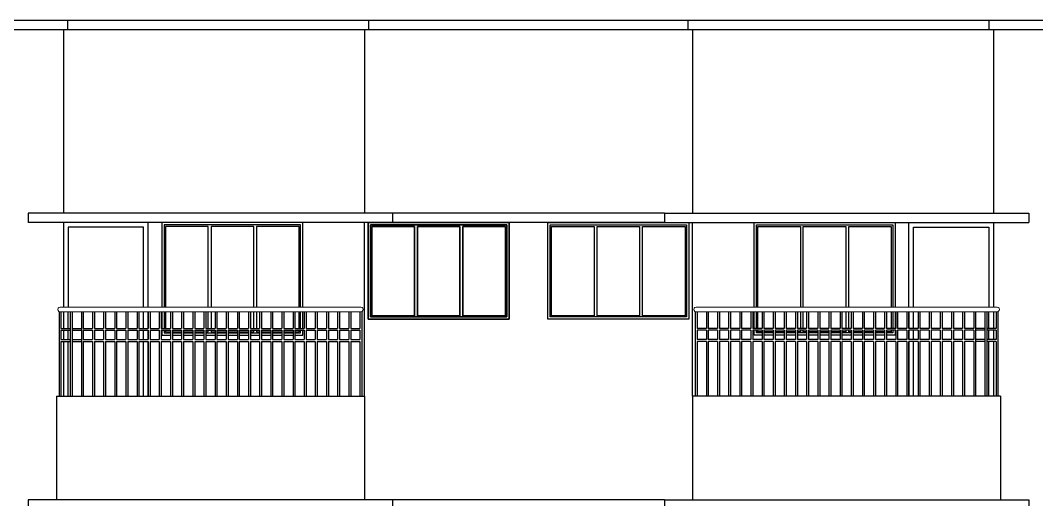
# Model space of a CAD drawing. Header units: metres. Extents: x -1441 to -394, y -133 to 518.
# Drawn here: x -1174.51 to -1163.71, y 39.79 to 44.89 of the extents above; entities that cross this region are included whole.
import ezdxf

# ---------------------------------------------------------------- set-up
doc = ezdxf.new("R2010")
doc.units = ezdxf.units.M
doc.header["$LTSCALE"] = 25.4
doc.layers.get('0').update_dxf_attribs({"linetype": 'CONTINUOUS'})
doc.layers.add('Railing', color=7, linetype='CONTINUOUS')

msp = doc.modelspace()

# ---------------------------------------------------------------- linework, layer by layer
at = {"color": 7, "linetype": 'Continuous'}
for p, q in [((-1157.728, 44.889), (-1180.492, 44.889)), ((-1174.008, 44.789), (-1174.008, 44.889)), ((-1170.808, 44.789), (-1170.808, 44.889)), ((-1167.412, 44.789), (-1167.412, 44.889)), ((-1164.212, 44.789), (-1164.212, 44.889)), ((-1157.728, 44.789), (-1180.492, 44.789)), ((-1174.055, 44.789), (-1174.055, 42.839)), ((-1170.855, 44.789), (-1170.855, 42.839)), ((-1167.365, 44.789), (-1167.365, 42.839)), ((-1164.165, 44.789), (-1164.165, 42.839)), ((-1167.665, 42.839), (-1174.43, 42.839)), ((-1174.43, 42.839), (-1174.43, 42.739)), ((-1170.555, 42.839), (-1170.555, 42.739)), ((-1167.665, 42.839), (-1163.79, 42.839)), ((-1167.665, 42.839), (-1167.665, 42.739)), ((-1163.79, 42.839), (-1163.79, 42.739)), ((-1167.665, 42.739), (-1174.43, 42.739)), ((-1170.855, 40.889), (-1170.855, 42.739)), ((-1167.665, 42.739), (-1163.79, 42.739)), ((-1167.365, 40.889), (-1167.365, 42.739)), ((-1174.055, 41.789), (-1174.055, 41.612)), ((-1164.165, 41.789), (-1164.165, 41.612)), ((-1174.055, 41.592), (-1174.055, 41.493)), ((-1164.165, 41.592), (-1164.165, 41.493)), ((-1174.055, 41.473), (-1174.055, 40.889)), ((-1164.165, 41.473), (-1164.165, 40.889)), ((-1174.13, 40.889), (-1170.855, 40.889)), ((-1174.13, 40.889), (-1174.13, 39.789)), ((-1170.855, 40.889), (-1170.855, 39.789)), ((-1164.09, 40.889), (-1167.365, 40.889)), ((-1167.365, 40.889), (-1167.365, 39.789)), ((-1164.09, 40.889), (-1164.09, 39.789)), ((-1170.555, 39.789), (-1174.43, 39.789)), ((-1174.43, 39.789), (-1174.43, 39.689)), ((-1167.665, 39.789), (-1174.43, 39.789)), ((-1174.43, 39.789), (-1174.43, 39.689)), ((-1170.555, 39.789), (-1170.555, 39.689)), ((-1170.555, 39.789), (-1170.555, 39.689)), ((-1167.665, 39.789), (-1163.79, 39.789)), ((-1167.665, 39.789), (-1167.665, 39.689)), ((-1167.665, 39.789), (-1163.79, 39.789)), ((-1167.665, 39.789), (-1167.665, 39.689)), ((-1163.79, 39.789), (-1163.79, 39.689)), ((-1163.79, 39.789), (-1163.79, 39.689))]:
    msp.add_line(p, q, dxfattribs=at)
at = {"color": 8, "linetype": 'Continuous'}
for points in [[(-1173.155, 41.839), (-1173.155, 42.739), (-1174.055, 42.739), (-1174.055, 41.839)], [(-1165.065, 41.839), (-1165.065, 42.739), (-1164.165, 42.739), (-1164.165, 41.839)], [(-1173.205, 41.839), (-1173.205, 42.689), (-1174.005, 42.689), (-1174.005, 41.839)], [(-1165.015, 41.839), (-1165.015, 42.689), (-1164.215, 42.689), (-1164.215, 41.839)], [(-1174.005, 41.612), (-1174.005, 41.789)], [(-1173.205, 41.612), (-1173.205, 41.789)], [(-1173.155, 41.612), (-1173.155, 41.789)], [(-1165.065, 41.612), (-1165.065, 41.789)], [(-1165.015, 41.612), (-1165.015, 41.789)], [(-1164.215, 41.612), (-1164.215, 41.789)], [(-1174.005, 41.493), (-1174.005, 41.592)], [(-1173.205, 41.493), (-1173.205, 41.592)], [(-1173.155, 41.493), (-1173.155, 41.592)], [(-1165.065, 41.493), (-1165.065, 41.592)], [(-1165.015, 41.493), (-1165.015, 41.592)], [(-1164.215, 41.493), (-1164.215, 41.592)], [(-1174.005, 40.889), (-1174.005, 41.473)], [(-1173.205, 40.889), (-1173.205, 41.473)], [(-1173.155, 40.889), (-1173.155, 41.473)], [(-1165.065, 40.889), (-1165.065, 41.473)], [(-1165.015, 40.889), (-1165.015, 41.473)], [(-1164.215, 40.889), (-1164.215, 41.473)]]:
    msp.add_lwpolyline(points, dxfattribs=at)
at = {"color": 38, "linetype": 'Continuous'}
for points in [[(-1171.509, 41.839), (-1171.509, 42.739), (-1173.009, 42.739), (-1173.009, 41.839)], [(-1171.534, 41.839), (-1171.534, 42.714), (-1172.984, 42.714), (-1172.984, 41.839)], [(-1166.711, 41.839), (-1166.711, 42.739), (-1165.211, 42.739), (-1165.211, 41.839)], [(-1166.686, 41.839), (-1166.686, 42.714), (-1165.236, 42.714), (-1165.236, 41.839)], [(-1173.009, 41.789), (-1173.009, 41.612)], [(-1172.984, 41.789), (-1172.984, 41.612)], [(-1171.534, 41.612), (-1171.534, 41.789)], [(-1171.509, 41.612), (-1171.509, 41.789)], [(-1166.711, 41.612), (-1166.711, 41.789)], [(-1166.686, 41.612), (-1166.686, 41.789)], [(-1165.236, 41.789), (-1165.236, 41.612)], [(-1165.211, 41.789), (-1165.211, 41.612)], [(-1173.009, 41.592), (-1173.009, 41.539), (-1172.917, 41.539)], [(-1172.984, 41.592), (-1172.984, 41.564), (-1172.917, 41.564)], [(-1172.897, 41.564), (-1172.799, 41.564)], [(-1172.897, 41.539), (-1172.799, 41.539)], [(-1172.779, 41.564), (-1172.68, 41.564)], [(-1172.779, 41.539), (-1172.68, 41.539)], [(-1172.66, 41.564), (-1172.562, 41.564)], [(-1172.66, 41.539), (-1172.562, 41.539)], [(-1172.542, 41.564), (-1172.443, 41.564)], [(-1172.542, 41.539), (-1172.443, 41.539)], [(-1172.423, 41.564), (-1172.325, 41.564)], [(-1172.423, 41.539), (-1172.325, 41.539)], [(-1172.305, 41.564), (-1172.206, 41.564)], [(-1172.305, 41.539), (-1172.206, 41.539)], [(-1172.186, 41.564), (-1172.088, 41.564)], [(-1172.186, 41.539), (-1172.088, 41.539)], [(-1172.068, 41.564), (-1171.969, 41.564)], [(-1172.068, 41.539), (-1171.969, 41.539)], [(-1171.949, 41.564), (-1171.851, 41.564)], [(-1171.949, 41.539), (-1171.851, 41.539)], [(-1171.831, 41.564), (-1171.732, 41.564)], [(-1171.831, 41.539), (-1171.732, 41.539)], [(-1171.712, 41.564), (-1171.614, 41.564)], [(-1171.712, 41.539), (-1171.614, 41.539)], [(-1171.594, 41.539), (-1171.509, 41.539), (-1171.509, 41.592)], [(-1171.594, 41.564), (-1171.534, 41.564), (-1171.534, 41.592)], [(-1166.626, 41.539), (-1166.711, 41.539), (-1166.711, 41.592)], [(-1166.626, 41.564), (-1166.686, 41.564), (-1166.686, 41.592)], [(-1166.507, 41.564), (-1166.606, 41.564)], [(-1166.507, 41.539), (-1166.606, 41.539)], [(-1166.389, 41.564), (-1166.487, 41.564)], [(-1166.389, 41.539), (-1166.487, 41.539)], [(-1166.27, 41.564), (-1166.369, 41.564)], [(-1166.27, 41.539), (-1166.369, 41.539)], [(-1166.152, 41.564), (-1166.25, 41.564)], [(-1166.152, 41.539), (-1166.25, 41.539)], [(-1166.033, 41.564), (-1166.132, 41.564)], [(-1166.033, 41.539), (-1166.132, 41.539)], [(-1165.915, 41.564), (-1166.013, 41.564)], [(-1165.915, 41.539), (-1166.013, 41.539)], [(-1165.796, 41.564), (-1165.895, 41.564)], [(-1165.796, 41.539), (-1165.895, 41.539)], [(-1165.678, 41.564), (-1165.776, 41.564)], [(-1165.678, 41.539), (-1165.776, 41.539)], [(-1165.559, 41.564), (-1165.658, 41.564)], [(-1165.559, 41.539), (-1165.658, 41.539)], [(-1165.441, 41.564), (-1165.539, 41.564)], [(-1165.441, 41.539), (-1165.539, 41.539)], [(-1165.322, 41.564), (-1165.421, 41.564)], [(-1165.322, 41.539), (-1165.421, 41.539)], [(-1165.211, 41.592), (-1165.211, 41.539), (-1165.302, 41.539)], [(-1165.236, 41.592), (-1165.236, 41.564), (-1165.302, 41.564)]]:
    msp.add_lwpolyline(points, dxfattribs=at)
for points in [[(-1169.315, 41.709), (-1170.815, 41.709), (-1170.815, 42.739), (-1169.315, 42.739)], [(-1170.815, 41.709), (-1169.315, 41.709), (-1169.315, 42.739), (-1170.815, 42.739)], [(-1169.34, 41.734), (-1170.79, 41.734), (-1170.79, 42.714), (-1169.34, 42.714)], [(-1170.79, 41.734), (-1169.34, 41.734), (-1169.34, 42.714), (-1170.79, 42.714)], [(-1167.404, 41.709), (-1168.904, 41.709), (-1168.904, 42.739), (-1167.404, 42.739)], [(-1167.429, 41.734), (-1168.879, 41.734), (-1168.879, 42.714), (-1167.429, 42.714)]]:
    msp.add_lwpolyline(points, close=True, dxfattribs=at)
at = {"color": 144, "linetype": 'Continuous'}
for points in [[(-1172.516, 41.839), (-1172.516, 42.695), (-1172.969, 42.695), (-1172.969, 41.839)], [(-1172.032, 41.839), (-1172.032, 42.695), (-1172.485, 42.695), (-1172.485, 41.839)], [(-1171.549, 41.839), (-1171.549, 42.695), (-1172.002, 42.695), (-1172.002, 41.839)], [(-1166.671, 41.839), (-1166.671, 42.695), (-1166.218, 42.695), (-1166.218, 41.839)], [(-1166.188, 41.839), (-1166.188, 42.695), (-1165.735, 42.695), (-1165.735, 41.839)], [(-1165.704, 41.839), (-1165.704, 42.695), (-1165.251, 42.695), (-1165.251, 41.839)], [(-1172.969, 41.789), (-1172.969, 41.612)], [(-1172.516, 41.612), (-1172.516, 41.789)], [(-1172.485, 41.789), (-1172.485, 41.612)], [(-1172.032, 41.612), (-1172.032, 41.789)], [(-1172.002, 41.789), (-1172.002, 41.612)], [(-1171.549, 41.612), (-1171.549, 41.789)], [(-1166.671, 41.612), (-1166.671, 41.789)], [(-1166.218, 41.789), (-1166.218, 41.612)], [(-1166.188, 41.612), (-1166.188, 41.789)], [(-1165.735, 41.789), (-1165.735, 41.612)], [(-1165.704, 41.612), (-1165.704, 41.789)], [(-1165.251, 41.789), (-1165.251, 41.612)], [(-1172.969, 41.592), (-1172.969, 41.575), (-1172.917, 41.575)], [(-1172.897, 41.575), (-1172.799, 41.575)], [(-1172.779, 41.575), (-1172.68, 41.575)], [(-1172.66, 41.575), (-1172.562, 41.575)], [(-1172.542, 41.575), (-1172.516, 41.575), (-1172.516, 41.592)], [(-1172.485, 41.592), (-1172.485, 41.575), (-1172.443, 41.575)], [(-1172.423, 41.575), (-1172.325, 41.575)], [(-1172.305, 41.575), (-1172.206, 41.575)], [(-1172.186, 41.575), (-1172.088, 41.575)], [(-1172.068, 41.575), (-1172.032, 41.575), (-1172.032, 41.592)], [(-1172.002, 41.592), (-1172.002, 41.575), (-1171.969, 41.575)], [(-1171.949, 41.575), (-1171.851, 41.575)], [(-1171.831, 41.575), (-1171.732, 41.575)], [(-1171.712, 41.575), (-1171.614, 41.575)], [(-1171.594, 41.575), (-1171.549, 41.575), (-1171.549, 41.592)], [(-1166.626, 41.575), (-1166.671, 41.575), (-1166.671, 41.592)], [(-1166.507, 41.575), (-1166.606, 41.575)], [(-1166.389, 41.575), (-1166.487, 41.575)], [(-1166.27, 41.575), (-1166.369, 41.575)], [(-1166.218, 41.592), (-1166.218, 41.575), (-1166.25, 41.575)], [(-1166.152, 41.575), (-1166.188, 41.575), (-1166.188, 41.592)], [(-1166.033, 41.575), (-1166.132, 41.575)], [(-1165.915, 41.575), (-1166.013, 41.575)], [(-1165.796, 41.575), (-1165.895, 41.575)], [(-1165.735, 41.592), (-1165.735, 41.575), (-1165.776, 41.575)], [(-1165.678, 41.575), (-1165.704, 41.575), (-1165.704, 41.592)], [(-1165.559, 41.575), (-1165.658, 41.575)], [(-1165.441, 41.575), (-1165.539, 41.575)], [(-1165.322, 41.575), (-1165.421, 41.575)], [(-1165.251, 41.592), (-1165.251, 41.575), (-1165.302, 41.575)]]:
    msp.add_lwpolyline(points, dxfattribs=at)
for points in [[(-1170.322, 41.745), (-1170.775, 41.745), (-1170.775, 42.695), (-1170.322, 42.695)], [(-1170.322, 41.745), (-1170.322, 42.695), (-1170.775, 42.695), (-1170.775, 41.745)], [(-1170.292, 41.745), (-1170.292, 42.695), (-1169.839, 42.695), (-1169.839, 41.745)], [(-1169.839, 41.745), (-1169.839, 42.695), (-1170.292, 42.695), (-1170.292, 41.745)], [(-1169.808, 41.745), (-1169.808, 42.695), (-1169.355, 42.695), (-1169.355, 41.745)], [(-1169.808, 41.745), (-1169.355, 41.745), (-1169.355, 42.695), (-1169.808, 42.695)], [(-1168.411, 41.745), (-1168.864, 41.745), (-1168.864, 42.695), (-1168.411, 42.695)], [(-1168.381, 41.745), (-1168.381, 42.695), (-1167.928, 42.695), (-1167.928, 41.745)], [(-1167.897, 41.745), (-1167.897, 42.695), (-1167.444, 42.695), (-1167.444, 41.745)]]:
    msp.add_lwpolyline(points, close=True, dxfattribs=at)
at = {"layer": 'Railing', "color": 8, "lineweight": 13}
for p, q in [((-1170.893, 41.839), (-1174.092, 41.839)), ((-1167.327, 41.839), (-1164.127, 41.839)), ((-1170.893, 41.789), (-1174.092, 41.789)), ((-1167.327, 41.789), (-1164.127, 41.789))]:
    msp.add_line(p, q, dxfattribs=at)
at = {"layer": 'Railing', "color": 8, "linetype": 'Continuous'}
for p, q in [((-1174.102, 41.789), (-1174.102, 40.889)), ((-1174.082, 41.789), (-1174.082, 41.612)), ((-1173.984, 41.789), (-1173.984, 40.889)), ((-1173.984, 41.789), (-1173.984, 41.612)), ((-1173.964, 41.789), (-1173.964, 40.889)), ((-1173.964, 41.789), (-1173.964, 41.612)), ((-1173.865, 41.789), (-1173.865, 40.889)), ((-1173.865, 41.789), (-1173.865, 41.612)), ((-1173.845, 41.789), (-1173.845, 41.612)), ((-1173.747, 41.789), (-1173.747, 41.612)), ((-1173.727, 41.789), (-1173.727, 41.612)), ((-1173.628, 41.789), (-1173.628, 41.612)), ((-1173.608, 41.789), (-1173.608, 41.612)), ((-1173.51, 41.789), (-1173.51, 41.612)), ((-1173.49, 41.789), (-1173.49, 41.612)), ((-1173.391, 41.789), (-1173.391, 41.612)), ((-1173.371, 41.789), (-1173.371, 41.612)), ((-1173.273, 41.789), (-1173.273, 41.612)), ((-1173.253, 41.789), (-1173.253, 41.612)), ((-1173.154, 41.789), (-1173.154, 41.612)), ((-1173.134, 41.789), (-1173.134, 41.612)), ((-1173.036, 41.789), (-1173.036, 41.612)), ((-1173.016, 41.789), (-1173.016, 41.612)), ((-1172.917, 41.789), (-1172.917, 41.612)), ((-1172.897, 41.789), (-1172.897, 41.612)), ((-1172.799, 41.789), (-1172.799, 41.612)), ((-1172.779, 41.789), (-1172.779, 41.612)), ((-1172.68, 41.789), (-1172.68, 41.612)), ((-1172.66, 41.789), (-1172.66, 41.612)), ((-1172.562, 41.789), (-1172.562, 41.612)), ((-1172.542, 41.789), (-1172.542, 41.612)), ((-1172.443, 41.789), (-1172.443, 41.612)), ((-1172.423, 41.789), (-1172.423, 41.612)), ((-1172.325, 41.789), (-1172.325, 41.612)), ((-1172.305, 41.789), (-1172.305, 41.612)), ((-1172.206, 41.789), (-1172.206, 41.612)), ((-1172.186, 41.789), (-1172.186, 41.612)), ((-1172.088, 41.789), (-1172.088, 41.612)), ((-1172.068, 41.789), (-1172.068, 41.612)), ((-1171.969, 41.789), (-1171.969, 41.612)), ((-1171.949, 41.789), (-1171.949, 41.612)), ((-1171.851, 41.789), (-1171.851, 41.612)), ((-1171.831, 41.789), (-1171.831, 41.612)), ((-1171.732, 41.789), (-1171.732, 41.612)), ((-1171.712, 41.789), (-1171.712, 41.612)), ((-1171.614, 41.789), (-1171.614, 41.612)), ((-1171.594, 41.789), (-1171.594, 41.612)), ((-1171.495, 41.789), (-1171.495, 41.612)), ((-1171.475, 41.789), (-1171.475, 41.612)), ((-1171.377, 41.789), (-1171.377, 41.612)), ((-1171.357, 41.789), (-1171.357, 41.612)), ((-1171.258, 41.789), (-1171.258, 41.612)), ((-1171.238, 41.789), (-1171.238, 41.612)), ((-1171.14, 41.789), (-1171.14, 41.612)), ((-1171.12, 41.789), (-1171.12, 41.612)), ((-1171.021, 41.789), (-1171.021, 41.612)), ((-1171.001, 41.789), (-1171.001, 41.612)), ((-1170.903, 41.789), (-1170.903, 41.612)), ((-1170.883, 41.789), (-1170.883, 40.889)), ((-1167.337, 41.789), (-1167.337, 40.889)), ((-1167.317, 41.789), (-1167.317, 41.612)), ((-1167.218, 41.789), (-1167.218, 41.612)), ((-1167.198, 41.789), (-1167.198, 41.612)), ((-1167.1, 41.789), (-1167.1, 41.612)), ((-1167.08, 41.789), (-1167.08, 41.612)), ((-1166.981, 41.789), (-1166.981, 41.612)), ((-1166.961, 41.789), (-1166.961, 41.612)), ((-1166.863, 41.789), (-1166.863, 41.612)), ((-1166.843, 41.789), (-1166.843, 41.612)), ((-1166.744, 41.789), (-1166.744, 41.612)), ((-1166.724, 41.789), (-1166.724, 41.612)), ((-1166.626, 41.789), (-1166.626, 41.612)), ((-1166.606, 41.789), (-1166.606, 41.612)), ((-1166.507, 41.789), (-1166.507, 41.612)), ((-1166.487, 41.789), (-1166.487, 41.612)), ((-1166.389, 41.789), (-1166.389, 41.612)), ((-1166.369, 41.789), (-1166.369, 41.612)), ((-1166.27, 41.789), (-1166.27, 41.612)), ((-1166.25, 41.789), (-1166.25, 41.612)), ((-1166.152, 41.789), (-1166.152, 41.612)), ((-1166.132, 41.789), (-1166.132, 41.612)), ((-1166.033, 41.789), (-1166.033, 41.612)), ((-1166.013, 41.789), (-1166.013, 41.612)), ((-1165.915, 41.789), (-1165.915, 41.612)), ((-1165.895, 41.789), (-1165.895, 41.612)), ((-1165.796, 41.789), (-1165.796, 41.612)), ((-1165.776, 41.789), (-1165.776, 41.612)), ((-1165.678, 41.789), (-1165.678, 41.612)), ((-1165.658, 41.789), (-1165.658, 41.612)), ((-1165.559, 41.789), (-1165.559, 41.612)), ((-1165.539, 41.789), (-1165.539, 41.612)), ((-1165.441, 41.789), (-1165.441, 41.612)), ((-1165.421, 41.789), (-1165.421, 41.612)), ((-1165.322, 41.789), (-1165.322, 41.612)), ((-1165.302, 41.789), (-1165.302, 41.612)), ((-1165.204, 41.789), (-1165.204, 41.612)), ((-1165.184, 41.789), (-1165.184, 41.612)), ((-1165.085, 41.789), (-1165.085, 41.612)), ((-1165.065, 41.789), (-1165.065, 41.612)), ((-1164.967, 41.789), (-1164.967, 41.612)), ((-1164.947, 41.789), (-1164.947, 41.612)), ((-1164.848, 41.789), (-1164.848, 41.612)), ((-1164.828, 41.789), (-1164.828, 41.612)), ((-1164.73, 41.789), (-1164.73, 41.612)), ((-1164.71, 41.789), (-1164.71, 41.612)), ((-1164.611, 41.789), (-1164.611, 41.612)), ((-1164.591, 41.789), (-1164.591, 41.612)), ((-1164.493, 41.789), (-1164.493, 41.612)), ((-1164.473, 41.789), (-1164.473, 41.612)), ((-1164.374, 41.789), (-1164.374, 41.612)), ((-1164.354, 41.789), (-1164.354, 40.889)), ((-1164.354, 41.789), (-1164.354, 41.612)), ((-1164.256, 41.789), (-1164.256, 40.889)), ((-1164.256, 41.789), (-1164.256, 41.612)), ((-1164.236, 41.789), (-1164.236, 40.889)), ((-1164.236, 41.789), (-1164.236, 41.612)), ((-1164.137, 41.789), (-1164.137, 41.612)), ((-1164.117, 41.789), (-1164.117, 40.889)), ((-1174.082, 41.612), (-1173.984, 41.612)), ((-1174.082, 41.592), (-1174.082, 41.493)), ((-1174.082, 41.592), (-1173.984, 41.592)), ((-1173.984, 41.592), (-1173.984, 41.493)), ((-1173.964, 41.612), (-1173.865, 41.612)), ((-1173.964, 41.592), (-1173.964, 41.493)), ((-1173.964, 41.592), (-1173.865, 41.592)), ((-1173.865, 41.592), (-1173.865, 41.493)), ((-1173.845, 41.612), (-1173.747, 41.612)), ((-1173.845, 41.592), (-1173.845, 41.493)), ((-1173.845, 41.592), (-1173.747, 41.592)), ((-1173.747, 41.592), (-1173.747, 41.493)), ((-1173.727, 41.612), (-1173.628, 41.612)), ((-1173.727, 41.592), (-1173.727, 41.493)), ((-1173.727, 41.592), (-1173.628, 41.592)), ((-1173.628, 41.592), (-1173.628, 41.493)), ((-1173.608, 41.612), (-1173.51, 41.612)), ((-1173.608, 41.592), (-1173.608, 41.493)), ((-1173.608, 41.592), (-1173.51, 41.592)), ((-1173.51, 41.592), (-1173.51, 41.493)), ((-1173.49, 41.612), (-1173.391, 41.612)), ((-1173.49, 41.592), (-1173.49, 41.493)), ((-1173.49, 41.592), (-1173.391, 41.592)), ((-1173.391, 41.592), (-1173.391, 41.493)), ((-1173.371, 41.612), (-1173.273, 41.612)), ((-1173.371, 41.592), (-1173.371, 41.493)), ((-1173.371, 41.592), (-1173.273, 41.592)), ((-1173.273, 41.592), (-1173.273, 41.493)), ((-1173.253, 41.612), (-1173.154, 41.612)), ((-1173.253, 41.592), (-1173.253, 41.493)), ((-1173.253, 41.592), (-1173.154, 41.592)), ((-1173.154, 41.592), (-1173.154, 41.493)), ((-1173.134, 41.612), (-1173.036, 41.612)), ((-1173.134, 41.592), (-1173.134, 41.493)), ((-1173.134, 41.592), (-1173.036, 41.592)), ((-1173.036, 41.592), (-1173.036, 41.493)), ((-1173.016, 41.612), (-1172.917, 41.612)), ((-1173.016, 41.592), (-1173.016, 41.493)), ((-1173.016, 41.592), (-1172.917, 41.592)), ((-1172.917, 41.592), (-1172.917, 41.493)), ((-1172.897, 41.612), (-1172.799, 41.612)), ((-1172.897, 41.592), (-1172.897, 41.493)), ((-1172.897, 41.592), (-1172.799, 41.592)), ((-1172.799, 41.592), (-1172.799, 41.493)), ((-1172.779, 41.612), (-1172.68, 41.612)), ((-1172.779, 41.592), (-1172.779, 41.493)), ((-1172.779, 41.592), (-1172.68, 41.592)), ((-1172.68, 41.592), (-1172.68, 41.493)), ((-1172.66, 41.612), (-1172.562, 41.612)), ((-1172.66, 41.592), (-1172.66, 41.493)), ((-1172.66, 41.592), (-1172.562, 41.592)), ((-1172.562, 41.592), (-1172.562, 41.493)), ((-1172.542, 41.612), (-1172.443, 41.612)), ((-1172.542, 41.592), (-1172.542, 41.493)), ((-1172.542, 41.592), (-1172.443, 41.592)), ((-1172.443, 41.592), (-1172.443, 41.493)), ((-1172.423, 41.612), (-1172.325, 41.612)), ((-1172.423, 41.592), (-1172.423, 41.493)), ((-1172.423, 41.592), (-1172.325, 41.592)), ((-1172.325, 41.592), (-1172.325, 41.493)), ((-1172.305, 41.612), (-1172.206, 41.612)), ((-1172.305, 41.592), (-1172.305, 41.493)), ((-1172.305, 41.592), (-1172.206, 41.592)), ((-1172.206, 41.592), (-1172.206, 41.493)), ((-1172.186, 41.612), (-1172.088, 41.612)), ((-1172.186, 41.592), (-1172.186, 41.493)), ((-1172.186, 41.592), (-1172.088, 41.592)), ((-1172.088, 41.592), (-1172.088, 41.493)), ((-1172.068, 41.612), (-1171.969, 41.612)), ((-1172.068, 41.592), (-1172.068, 41.493)), ((-1172.068, 41.592), (-1171.969, 41.592)), ((-1171.969, 41.592), (-1171.969, 41.493)), ((-1171.949, 41.612), (-1171.851, 41.612)), ((-1171.949, 41.592), (-1171.949, 41.493)), ((-1171.949, 41.592), (-1171.851, 41.592)), ((-1171.851, 41.592), (-1171.851, 41.493)), ((-1171.831, 41.612), (-1171.732, 41.612)), ((-1171.831, 41.592), (-1171.831, 41.493)), ((-1171.831, 41.592), (-1171.732, 41.592)), ((-1171.732, 41.592), (-1171.732, 41.493)), ((-1171.712, 41.612), (-1171.614, 41.612)), ((-1171.712, 41.592), (-1171.712, 41.493)), ((-1171.712, 41.592), (-1171.614, 41.592)), ((-1171.614, 41.592), (-1171.614, 41.493)), ((-1171.594, 41.612), (-1171.495, 41.612)), ((-1171.594, 41.592), (-1171.594, 41.493)), ((-1171.594, 41.592), (-1171.495, 41.592)), ((-1171.495, 41.592), (-1171.495, 41.493)), ((-1171.475, 41.612), (-1171.377, 41.612)), ((-1171.475, 41.592), (-1171.475, 41.493)), ((-1171.475, 41.592), (-1171.377, 41.592)), ((-1171.377, 41.592), (-1171.377, 41.493)), ((-1171.357, 41.612), (-1171.258, 41.612)), ((-1171.357, 41.592), (-1171.357, 41.493)), ((-1171.357, 41.592), (-1171.258, 41.592)), ((-1171.258, 41.592), (-1171.258, 41.493)), ((-1171.238, 41.612), (-1171.14, 41.612)), ((-1171.238, 41.592), (-1171.238, 41.493)), ((-1171.238, 41.592), (-1171.14, 41.592)), ((-1171.14, 41.592), (-1171.14, 41.493)), ((-1171.12, 41.612), (-1171.021, 41.612)), ((-1171.12, 41.592), (-1171.12, 41.493)), ((-1171.12, 41.592), (-1171.021, 41.592)), ((-1171.021, 41.592), (-1171.021, 41.493)), ((-1171.001, 41.612), (-1170.903, 41.612)), ((-1171.001, 41.592), (-1171.001, 41.493)), ((-1171.001, 41.592), (-1170.903, 41.592)), ((-1170.903, 41.592), (-1170.903, 41.493)), ((-1167.218, 41.612), (-1167.317, 41.612)), ((-1167.218, 41.592), (-1167.317, 41.592)), ((-1167.317, 41.592), (-1167.317, 41.493)), ((-1167.218, 41.592), (-1167.218, 41.493)), ((-1167.1, 41.612), (-1167.198, 41.612)), ((-1167.1, 41.592), (-1167.198, 41.592)), ((-1167.198, 41.592), (-1167.198, 41.493)), ((-1167.1, 41.592), (-1167.1, 41.493)), ((-1166.981, 41.612), (-1167.08, 41.612)), ((-1167.08, 41.592), (-1167.08, 41.493)), ((-1166.981, 41.592), (-1167.08, 41.592)), ((-1166.981, 41.592), (-1166.981, 41.493)), ((-1166.863, 41.612), (-1166.961, 41.612)), ((-1166.961, 41.592), (-1166.961, 41.493)), ((-1166.863, 41.592), (-1166.961, 41.592)), ((-1166.863, 41.592), (-1166.863, 41.493)), ((-1166.744, 41.612), (-1166.843, 41.612)), ((-1166.843, 41.592), (-1166.843, 41.493)), ((-1166.744, 41.592), (-1166.843, 41.592)), ((-1166.744, 41.592), (-1166.744, 41.493)), ((-1166.626, 41.612), (-1166.724, 41.612)), ((-1166.724, 41.592), (-1166.724, 41.493)), ((-1166.626, 41.592), (-1166.724, 41.592)), ((-1166.626, 41.592), (-1166.626, 41.493)), ((-1166.507, 41.612), (-1166.606, 41.612)), ((-1166.606, 41.592), (-1166.606, 41.493)), ((-1166.507, 41.592), (-1166.606, 41.592)), ((-1166.507, 41.592), (-1166.507, 41.493)), ((-1166.389, 41.612), (-1166.487, 41.612)), ((-1166.487, 41.592), (-1166.487, 41.493)), ((-1166.389, 41.592), (-1166.487, 41.592)), ((-1166.389, 41.592), (-1166.389, 41.493)), ((-1166.27, 41.612), (-1166.369, 41.612)), ((-1166.369, 41.592), (-1166.369, 41.493)), ((-1166.27, 41.592), (-1166.369, 41.592)), ((-1166.27, 41.592), (-1166.27, 41.493)), ((-1166.152, 41.612), (-1166.25, 41.612)), ((-1166.25, 41.592), (-1166.25, 41.493)), ((-1166.152, 41.592), (-1166.25, 41.592)), ((-1166.152, 41.592), (-1166.152, 41.493)), ((-1166.033, 41.612), (-1166.132, 41.612)), ((-1166.132, 41.592), (-1166.132, 41.493)), ((-1166.033, 41.592), (-1166.132, 41.592)), ((-1166.033, 41.592), (-1166.033, 41.493)), ((-1165.915, 41.612), (-1166.013, 41.612)), ((-1166.013, 41.592), (-1166.013, 41.493)), ((-1165.915, 41.592), (-1166.013, 41.592)), ((-1165.915, 41.592), (-1165.915, 41.493)), ((-1165.796, 41.612), (-1165.895, 41.612)), ((-1165.895, 41.592), (-1165.895, 41.493)), ((-1165.796, 41.592), (-1165.895, 41.592)), ((-1165.796, 41.592), (-1165.796, 41.493)), ((-1165.678, 41.612), (-1165.776, 41.612)), ((-1165.776, 41.592), (-1165.776, 41.493)), ((-1165.678, 41.592), (-1165.776, 41.592)), ((-1165.678, 41.592), (-1165.678, 41.493)), ((-1165.559, 41.612), (-1165.658, 41.612)), ((-1165.658, 41.592), (-1165.658, 41.493)), ((-1165.559, 41.592), (-1165.658, 41.592)), ((-1165.559, 41.592), (-1165.559, 41.493)), ((-1165.441, 41.612), (-1165.539, 41.612)), ((-1165.539, 41.592), (-1165.539, 41.493)), ((-1165.441, 41.592), (-1165.539, 41.592)), ((-1165.441, 41.592), (-1165.441, 41.493)), ((-1165.322, 41.612), (-1165.421, 41.612)), ((-1165.421, 41.592), (-1165.421, 41.493)), ((-1165.322, 41.592), (-1165.421, 41.592)), ((-1165.322, 41.592), (-1165.322, 41.493)), ((-1165.204, 41.612), (-1165.302, 41.612)), ((-1165.302, 41.592), (-1165.302, 41.493)), ((-1165.204, 41.592), (-1165.302, 41.592)), ((-1165.204, 41.592), (-1165.204, 41.493)), ((-1165.085, 41.612), (-1165.184, 41.612)), ((-1165.184, 41.592), (-1165.184, 41.493)), ((-1165.085, 41.592), (-1165.184, 41.592)), ((-1165.085, 41.592), (-1165.085, 41.493)), ((-1164.967, 41.612), (-1165.065, 41.612)), ((-1165.065, 41.592), (-1165.065, 41.493)), ((-1164.967, 41.592), (-1165.065, 41.592)), ((-1164.967, 41.592), (-1164.967, 41.493)), ((-1164.848, 41.612), (-1164.947, 41.612)), ((-1164.947, 41.592), (-1164.947, 41.493)), ((-1164.848, 41.592), (-1164.947, 41.592)), ((-1164.848, 41.592), (-1164.848, 41.493)), ((-1164.73, 41.612), (-1164.828, 41.612)), ((-1164.828, 41.592), (-1164.828, 41.493)), ((-1164.73, 41.592), (-1164.828, 41.592)), ((-1164.73, 41.592), (-1164.73, 41.493)), ((-1164.611, 41.612), (-1164.71, 41.612)), ((-1164.71, 41.592), (-1164.71, 41.493)), ((-1164.611, 41.592), (-1164.71, 41.592)), ((-1164.611, 41.592), (-1164.611, 41.493)), ((-1164.493, 41.612), (-1164.591, 41.612)), ((-1164.591, 41.592), (-1164.591, 41.493)), ((-1164.493, 41.592), (-1164.591, 41.592)), ((-1164.493, 41.592), (-1164.493, 41.493)), ((-1164.374, 41.612), (-1164.473, 41.612)), ((-1164.473, 41.592), (-1164.473, 41.493)), ((-1164.374, 41.592), (-1164.473, 41.592)), ((-1164.374, 41.592), (-1164.374, 41.493)), ((-1164.256, 41.612), (-1164.354, 41.612)), ((-1164.354, 41.592), (-1164.354, 41.493)), ((-1164.256, 41.592), (-1164.354, 41.592)), ((-1164.256, 41.592), (-1164.256, 41.493)), ((-1164.137, 41.612), (-1164.236, 41.612)), ((-1164.236, 41.592), (-1164.236, 41.493)), ((-1164.137, 41.592), (-1164.236, 41.592)), ((-1164.137, 41.592), (-1164.137, 41.493)), ((-1174.082, 41.493), (-1173.984, 41.493)), ((-1174.082, 41.473), (-1174.082, 40.889)), ((-1174.082, 41.473), (-1173.984, 41.473)), ((-1173.984, 41.473), (-1173.984, 40.889)), ((-1173.964, 41.493), (-1173.865, 41.493)), ((-1173.964, 41.473), (-1173.964, 40.889)), ((-1173.964, 41.473), (-1173.865, 41.473)), ((-1173.865, 41.473), (-1173.865, 40.889)), ((-1173.845, 41.493), (-1173.747, 41.493)), ((-1173.845, 41.473), (-1173.845, 40.889)), ((-1173.845, 41.473), (-1173.747, 41.473)), ((-1173.747, 41.473), (-1173.747, 40.889)), ((-1173.727, 41.493), (-1173.628, 41.493)), ((-1173.727, 41.473), (-1173.727, 40.889)), ((-1173.727, 41.473), (-1173.628, 41.473)), ((-1173.628, 41.473), (-1173.628, 40.889)), ((-1173.608, 41.493), (-1173.51, 41.493)), ((-1173.608, 41.473), (-1173.608, 40.889)), ((-1173.608, 41.473), (-1173.51, 41.473)), ((-1173.51, 41.473), (-1173.51, 40.889)), ((-1173.49, 41.493), (-1173.391, 41.493)), ((-1173.49, 41.473), (-1173.49, 40.889)), ((-1173.49, 41.473), (-1173.391, 41.473)), ((-1173.391, 41.473), (-1173.391, 40.889)), ((-1173.371, 41.493), (-1173.273, 41.493)), ((-1173.371, 41.473), (-1173.371, 40.889)), ((-1173.371, 41.473), (-1173.273, 41.473)), ((-1173.273, 41.473), (-1173.273, 40.889)), ((-1173.253, 41.493), (-1173.154, 41.493)), ((-1173.253, 41.473), (-1173.253, 40.889)), ((-1173.253, 41.473), (-1173.154, 41.473)), ((-1173.154, 41.473), (-1173.154, 40.889)), ((-1173.134, 41.493), (-1173.036, 41.493)), ((-1173.134, 41.473), (-1173.134, 40.889)), ((-1173.134, 41.473), (-1173.036, 41.473)), ((-1173.036, 41.473), (-1173.036, 40.889)), ((-1173.016, 41.493), (-1172.917, 41.493)), ((-1173.016, 41.473), (-1173.016, 40.889)), ((-1173.016, 41.473), (-1172.917, 41.473)), ((-1172.917, 41.473), (-1172.917, 40.889)), ((-1172.897, 41.493), (-1172.799, 41.493)), ((-1172.897, 41.473), (-1172.897, 40.889)), ((-1172.897, 41.473), (-1172.799, 41.473)), ((-1172.799, 41.473), (-1172.799, 40.889)), ((-1172.779, 41.493), (-1172.68, 41.493)), ((-1172.779, 41.473), (-1172.779, 40.889)), ((-1172.779, 41.473), (-1172.68, 41.473)), ((-1172.68, 41.473), (-1172.68, 40.889)), ((-1172.66, 41.493), (-1172.562, 41.493)), ((-1172.66, 41.473), (-1172.66, 40.889)), ((-1172.66, 41.473), (-1172.562, 41.473)), ((-1172.562, 41.473), (-1172.562, 40.889)), ((-1172.542, 41.493), (-1172.443, 41.493)), ((-1172.542, 41.473), (-1172.542, 40.889)), ((-1172.542, 41.473), (-1172.443, 41.473)), ((-1172.443, 41.473), (-1172.443, 40.889)), ((-1172.423, 41.493), (-1172.325, 41.493)), ((-1172.423, 41.473), (-1172.423, 40.889)), ((-1172.423, 41.473), (-1172.325, 41.473)), ((-1172.325, 41.473), (-1172.325, 40.889)), ((-1172.305, 41.493), (-1172.206, 41.493)), ((-1172.305, 41.473), (-1172.305, 40.889)), ((-1172.305, 41.473), (-1172.206, 41.473)), ((-1172.206, 41.473), (-1172.206, 40.889)), ((-1172.186, 41.493), (-1172.088, 41.493)), ((-1172.186, 41.473), (-1172.186, 40.889)), ((-1172.186, 41.473), (-1172.088, 41.473)), ((-1172.088, 41.473), (-1172.088, 40.889)), ((-1172.068, 41.493), (-1171.969, 41.493)), ((-1172.068, 41.473), (-1172.068, 40.889)), ((-1172.068, 41.473), (-1171.969, 41.473)), ((-1171.969, 41.473), (-1171.969, 40.889)), ((-1171.949, 41.493), (-1171.851, 41.493)), ((-1171.949, 41.473), (-1171.949, 40.889)), ((-1171.949, 41.473), (-1171.851, 41.473)), ((-1171.851, 41.473), (-1171.851, 40.889)), ((-1171.831, 41.493), (-1171.732, 41.493)), ((-1171.831, 41.473), (-1171.831, 40.889)), ((-1171.831, 41.473), (-1171.732, 41.473)), ((-1171.732, 41.473), (-1171.732, 40.889)), ((-1171.712, 41.493), (-1171.614, 41.493)), ((-1171.712, 41.473), (-1171.712, 40.889)), ((-1171.712, 41.473), (-1171.614, 41.473)), ((-1171.614, 41.473), (-1171.614, 40.889)), ((-1171.594, 41.493), (-1171.495, 41.493)), ((-1171.594, 41.473), (-1171.594, 40.889)), ((-1171.594, 41.473), (-1171.495, 41.473)), ((-1171.495, 41.473), (-1171.495, 40.889)), ((-1171.475, 41.493), (-1171.377, 41.493)), ((-1171.475, 41.473), (-1171.475, 40.889)), ((-1171.475, 41.473), (-1171.377, 41.473)), ((-1171.377, 41.473), (-1171.377, 40.889)), ((-1171.357, 41.493), (-1171.258, 41.493)), ((-1171.357, 41.473), (-1171.357, 40.889)), ((-1171.357, 41.473), (-1171.258, 41.473)), ((-1171.258, 41.473), (-1171.258, 40.889)), ((-1171.238, 41.493), (-1171.14, 41.493)), ((-1171.238, 41.473), (-1171.238, 40.889)), ((-1171.238, 41.473), (-1171.14, 41.473)), ((-1171.14, 41.473), (-1171.14, 40.889)), ((-1171.12, 41.493), (-1171.021, 41.493)), ((-1171.12, 41.473), (-1171.12, 40.889)), ((-1171.12, 41.473), (-1171.021, 41.473)), ((-1171.021, 41.473), (-1171.021, 40.889)), ((-1171.001, 41.493), (-1170.903, 41.493)), ((-1171.001, 41.473), (-1171.001, 40.889)), ((-1171.001, 41.473), (-1170.903, 41.473)), ((-1170.903, 41.473), (-1170.903, 40.889)), ((-1167.218, 41.493), (-1167.317, 41.493)), ((-1167.218, 41.473), (-1167.317, 41.473)), ((-1167.317, 41.473), (-1167.317, 40.889)), ((-1167.218, 41.473), (-1167.218, 40.889)), ((-1167.1, 41.493), (-1167.198, 41.493)), ((-1167.1, 41.473), (-1167.198, 41.473)), ((-1167.198, 41.473), (-1167.198, 40.889)), ((-1167.1, 41.473), (-1167.1, 40.889)), ((-1166.981, 41.493), (-1167.08, 41.493)), ((-1167.08, 41.473), (-1167.08, 40.889)), ((-1166.981, 41.473), (-1167.08, 41.473)), ((-1166.981, 41.473), (-1166.981, 40.889)), ((-1166.863, 41.493), (-1166.961, 41.493)), ((-1166.961, 41.473), (-1166.961, 40.889)), ((-1166.863, 41.473), (-1166.961, 41.473)), ((-1166.863, 41.473), (-1166.863, 40.889)), ((-1166.744, 41.493), (-1166.843, 41.493)), ((-1166.843, 41.473), (-1166.843, 40.889)), ((-1166.744, 41.473), (-1166.843, 41.473)), ((-1166.744, 41.473), (-1166.744, 40.889)), ((-1166.626, 41.493), (-1166.724, 41.493)), ((-1166.724, 41.473), (-1166.724, 40.889)), ((-1166.626, 41.473), (-1166.724, 41.473)), ((-1166.626, 41.473), (-1166.626, 40.889)), ((-1166.507, 41.493), (-1166.606, 41.493)), ((-1166.606, 41.473), (-1166.606, 40.889)), ((-1166.507, 41.473), (-1166.606, 41.473)), ((-1166.507, 41.473), (-1166.507, 40.889)), ((-1166.389, 41.493), (-1166.487, 41.493)), ((-1166.487, 41.473), (-1166.487, 40.889)), ((-1166.389, 41.473), (-1166.487, 41.473)), ((-1166.389, 41.473), (-1166.389, 40.889)), ((-1166.27, 41.493), (-1166.369, 41.493)), ((-1166.369, 41.473), (-1166.369, 40.889)), ((-1166.27, 41.473), (-1166.369, 41.473)), ((-1166.27, 41.473), (-1166.27, 40.889)), ((-1166.152, 41.493), (-1166.25, 41.493)), ((-1166.25, 41.473), (-1166.25, 40.889)), ((-1166.152, 41.473), (-1166.25, 41.473)), ((-1166.152, 41.473), (-1166.152, 40.889)), ((-1166.033, 41.493), (-1166.132, 41.493)), ((-1166.132, 41.473), (-1166.132, 40.889)), ((-1166.033, 41.473), (-1166.132, 41.473)), ((-1166.033, 41.473), (-1166.033, 40.889)), ((-1165.915, 41.493), (-1166.013, 41.493)), ((-1166.013, 41.473), (-1166.013, 40.889)), ((-1165.915, 41.473), (-1166.013, 41.473)), ((-1165.915, 41.473), (-1165.915, 40.889)), ((-1165.796, 41.493), (-1165.895, 41.493)), ((-1165.895, 41.473), (-1165.895, 40.889)), ((-1165.796, 41.473), (-1165.895, 41.473)), ((-1165.796, 41.473), (-1165.796, 40.889)), ((-1165.678, 41.493), (-1165.776, 41.493)), ((-1165.776, 41.473), (-1165.776, 40.889)), ((-1165.678, 41.473), (-1165.776, 41.473)), ((-1165.678, 41.473), (-1165.678, 40.889)), ((-1165.559, 41.493), (-1165.658, 41.493)), ((-1165.658, 41.473), (-1165.658, 40.889)), ((-1165.559, 41.473), (-1165.658, 41.473)), ((-1165.559, 41.473), (-1165.559, 40.889)), ((-1165.441, 41.493), (-1165.539, 41.493)), ((-1165.539, 41.473), (-1165.539, 40.889)), ((-1165.441, 41.473), (-1165.539, 41.473)), ((-1165.441, 41.473), (-1165.441, 40.889)), ((-1165.322, 41.493), (-1165.421, 41.493)), ((-1165.421, 41.473), (-1165.421, 40.889)), ((-1165.322, 41.473), (-1165.421, 41.473)), ((-1165.322, 41.473), (-1165.322, 40.889)), ((-1165.204, 41.493), (-1165.302, 41.493)), ((-1165.302, 41.473), (-1165.302, 40.889)), ((-1165.204, 41.473), (-1165.302, 41.473)), ((-1165.204, 41.473), (-1165.204, 40.889)), ((-1165.085, 41.493), (-1165.184, 41.493)), ((-1165.184, 41.473), (-1165.184, 40.889)), ((-1165.085, 41.473), (-1165.184, 41.473)), ((-1165.085, 41.473), (-1165.085, 40.889)), ((-1164.967, 41.493), (-1165.065, 41.493)), ((-1165.065, 41.473), (-1165.065, 40.889)), ((-1164.967, 41.473), (-1165.065, 41.473)), ((-1164.967, 41.473), (-1164.967, 40.889)), ((-1164.848, 41.493), (-1164.947, 41.493)), ((-1164.947, 41.473), (-1164.947, 40.889)), ((-1164.848, 41.473), (-1164.947, 41.473)), ((-1164.848, 41.473), (-1164.848, 40.889)), ((-1164.73, 41.493), (-1164.828, 41.493)), ((-1164.828, 41.473), (-1164.828, 40.889)), ((-1164.73, 41.473), (-1164.828, 41.473)), ((-1164.73, 41.473), (-1164.73, 40.889)), ((-1164.611, 41.493), (-1164.71, 41.493)), ((-1164.71, 41.473), (-1164.71, 40.889)), ((-1164.611, 41.473), (-1164.71, 41.473)), ((-1164.611, 41.473), (-1164.611, 40.889)), ((-1164.493, 41.493), (-1164.591, 41.493)), ((-1164.591, 41.473), (-1164.591, 40.889)), ((-1164.493, 41.473), (-1164.591, 41.473)), ((-1164.493, 41.473), (-1164.493, 40.889)), ((-1164.374, 41.493), (-1164.473, 41.493)), ((-1164.473, 41.473), (-1164.473, 40.889)), ((-1164.374, 41.473), (-1164.473, 41.473)), ((-1164.374, 41.473), (-1164.374, 40.889)), ((-1164.256, 41.493), (-1164.354, 41.493)), ((-1164.354, 41.473), (-1164.354, 40.889)), ((-1164.256, 41.473), (-1164.354, 41.473)), ((-1164.256, 41.473), (-1164.256, 40.889)), ((-1164.137, 41.493), (-1164.236, 41.493)), ((-1164.236, 41.473), (-1164.236, 40.889)), ((-1164.137, 41.473), (-1164.236, 41.473)), ((-1164.137, 41.473), (-1164.137, 40.889))]:
    msp.add_line(p, q, dxfattribs=at)
at = {"layer": 'Railing', "color": 8, "lineweight": 13}
for centre, start, end in [((-1174.092, 41.814), 89.9768, 270.0232), ((-1170.893, 41.814), 269.9768, 90.0232), ((-1167.327, 41.814), 89.9768, 270.0232), ((-1164.127, 41.814), 269.9768, 90.0232)]:
    msp.add_arc(centre, 0.025, start, end, dxfattribs=at)

doc.saveas('drawing.dxf')
